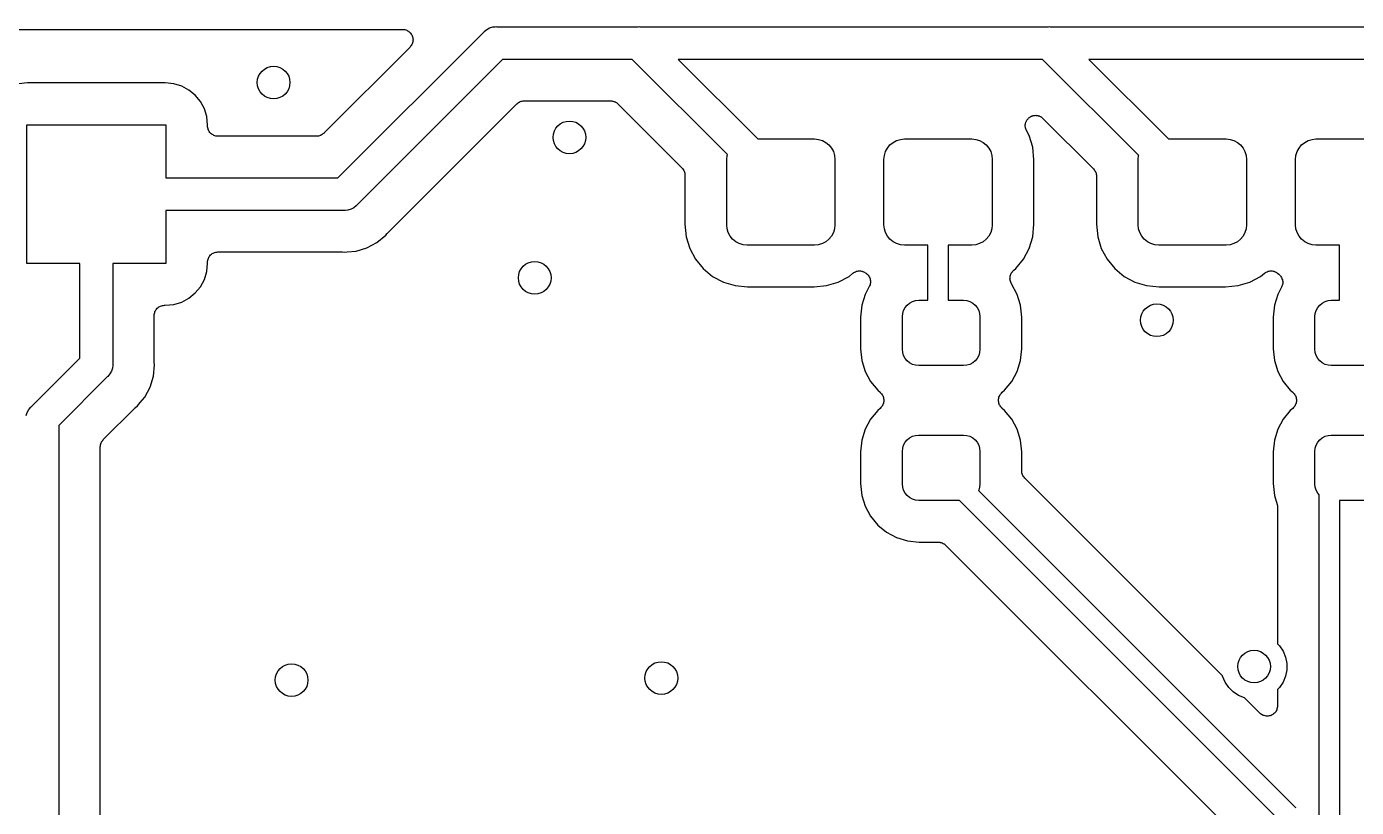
# Model space of a CAD drawing. Extents: x 103 to 213, y -152 to -90.
# Drawn here: x 145.71 to 161.98, y -99.88 to -90.32 of the extents above; entities that cross this region are included whole.
import ezdxf

# ---------------------------------------------------------------- set-up
doc = ezdxf.new("R2010")
doc.units = 0
doc.layers.add('BLACK', color=7, linetype='CONTINUOUS')

msp = doc.modelspace()

# ---------------------------------------------------------------- linework, layer by layer
at = {"layer": 'BLACK', "linetype": 'CONTINUOUS'}
for p, q in [((151.373, -90.3393), (151.411, -90.3279)), ((151.411, -90.3279), (151.415, -90.3275)), ((151.415, -90.3275), (151.44, -90.325)), ((151.44, -90.325), (151.45, -90.324)), ((151.44, -90.325), (151.44, -90.325)), ((151.45, -90.324), (151.46, -90.325)), ((151.46, -90.325), (153.19, -90.325)), ((153.19, -90.325), (153.2, -90.324)), ((153.2, -90.324), (153.21, -90.325)), ((153.21, -90.325), (158.215, -90.325)), ((158.215, -90.325), (158.225, -90.324)), ((158.225, -90.324), (158.235, -90.325)), ((158.235, -90.325), (163.215, -90.325)), ((105.516, -90.358), (150.309, -90.358)), ((149.517, -92.175), (151.302, -90.3905)), ((150.309, -90.358), (150.31, -90.358)), ((150.31, -90.358), (150.31, -90.358)), ((150.31, -90.358), (150.31, -90.358)), ((150.31, -90.358), (150.311, -90.358)), ((150.311, -90.358), (150.323, -90.3594)), ((150.323, -90.3594), (150.335, -90.3607)), ((150.335, -90.3607), (150.335, -90.3607)), ((150.335, -90.3607), (150.336, -90.3608)), ((150.336, -90.3608), (150.347, -90.3644)), ((150.347, -90.3644), (150.359, -90.3681)), ((150.359, -90.3681), (150.359, -90.3682)), ((150.359, -90.3682), (150.359, -90.3683)), ((150.359, -90.3683), (150.37, -90.3741)), ((150.37, -90.3741), (150.381, -90.38)), ((150.381, -90.38), (150.381, -90.3801)), ((150.381, -90.3801), (150.381, -90.3802)), ((150.381, -90.3802), (150.39, -90.3879)), ((150.39, -90.3879), (150.4, -90.3958)), ((150.4, -90.3958), (150.4, -90.396)), ((150.4, -90.396), (150.4, -90.3961)), ((150.4, -90.3961), (150.407, -90.4055)), ((150.407, -90.4055), (150.415, -90.4151)), ((150.415, -90.4151), (150.415, -90.4153)), ((150.415, -90.4153), (150.415, -90.4155)), ((150.415, -90.4155), (150.421, -90.4261)), ((150.421, -90.4261), (150.427, -90.437)), ((150.427, -90.437), (150.427, -90.4372)), ((150.427, -90.4372), (150.427, -90.4374)), ((150.427, -90.4374), (150.43, -90.4488)), ((150.43, -90.4488), (150.434, -90.4608)), ((150.434, -90.4608), (150.434, -90.461)), ((150.434, -90.461), (150.434, -90.4612)), ((150.434, -90.4612), (150.435, -90.4732)), ((150.435, -90.4732), (150.436, -90.4854)), ((150.436, -90.4859), (150.435, -90.498)), ((150.436, -90.4854), (150.436, -90.4857)), ((150.436, -90.4857), (150.436, -90.4859)), ((151.302, -90.3905), (151.308, -90.3829)), ((151.308, -90.3829), (151.338, -90.3579)), ((151.338, -90.3579), (151.373, -90.3393)), ((150.399, -90.5748), (149.344, -91.6298)), ((150.407, -90.5654), (150.399, -90.5748)), ((150.414, -90.556), (150.407, -90.5654)), ((150.415, -90.5558), (150.414, -90.556)), ((150.42, -90.545), (150.415, -90.5556)), ((150.415, -90.5556), (150.415, -90.5558)), ((150.426, -90.5342), (150.42, -90.545)), ((150.43, -90.5221), (150.426, -90.5338)), ((150.426, -90.5338), (150.426, -90.534)), ((150.426, -90.534), (150.426, -90.5342)), ((150.434, -90.5105), (150.43, -90.5221)), ((150.435, -90.498), (150.434, -90.5101)), ((150.434, -90.5101), (150.434, -90.5103)), ((150.434, -90.5103), (150.434, -90.5105)), ((151.533, -90.725), (149.748, -92.5095)), ((153.117, -90.725), (151.533, -90.725)), ((154.283, -91.8908), (153.117, -90.725)), ((158.142, -90.725), (153.683, -90.725)), ((153.683, -90.725), (154.658, -91.7)), ((159.318, -91.9004), (158.142, -90.725)), ((163.142, -90.725), (158.708, -90.725)), ((158.708, -90.725), (159.683, -91.7)), ((145.716, -91.0139), (145.61, -91.0244)), ((147.404, -91.0139), (145.716, -91.0139)), ((147.51, -91.0243), (147.404, -91.0139)), ((147.605, -91.0534), (147.51, -91.0243)), ((147.694, -91.1006), (147.605, -91.0534)), ((147.771, -91.1641), (147.694, -91.1006)), ((147.834, -91.2414), (147.771, -91.1641)), ((147.882, -91.3297), (147.834, -91.2414)), ((150.13, -92.8466), (151.706, -91.2702)), ((151.706, -91.2699), (151.707, -91.269)), ((151.706, -91.2702), (151.706, -91.2699)), ((151.706, -91.2699), (151.706, -91.2699)), ((151.706, -91.2699), (151.706, -91.2699)), ((151.707, -91.269), (151.717, -91.2616)), ((151.717, -91.2616), (151.726, -91.2542)), ((151.726, -91.2539), (151.727, -91.2535)), ((151.726, -91.2542), (151.726, -91.2539)), ((151.727, -91.2535), (151.737, -91.2481)), ((151.737, -91.2481), (151.747, -91.2426)), ((151.747, -91.2426), (151.748, -91.2424)), ((151.748, -91.2424), (151.749, -91.2421)), ((151.749, -91.2421), (151.76, -91.2388)), ((151.76, -91.2388), (151.771, -91.2354)), ((151.771, -91.2354), (151.772, -91.2354)), ((151.772, -91.2354), (151.773, -91.2352)), ((151.773, -91.2352), (151.784, -91.2341)), ((151.784, -91.2341), (151.796, -91.233)), ((151.796, -91.233), (152.854, -91.233)), ((152.854, -91.233), (152.855, -91.233)), ((152.855, -91.233), (152.855, -91.233)), ((152.855, -91.233), (152.855, -91.233)), ((152.855, -91.233), (152.856, -91.233)), ((152.856, -91.233), (152.868, -91.2343)), ((152.868, -91.2343), (152.879, -91.2355)), ((152.879, -91.2355), (152.88, -91.2357)), ((152.88, -91.2357), (152.881, -91.2358)), ((152.881, -91.2358), (152.892, -91.2393)), ((152.892, -91.2393), (152.903, -91.2428)), ((152.903, -91.2428), (152.904, -91.2431)), ((152.904, -91.2431), (152.904, -91.2433)), ((152.904, -91.2433), (152.914, -91.2489)), ((152.914, -91.2489), (152.925, -91.2545)), ((152.925, -91.2545), (152.925, -91.2549)), ((152.925, -91.2549), (152.926, -91.2552)), ((152.926, -91.2552), (152.935, -91.2627)), ((152.935, -91.2627), (152.944, -91.2702)), ((152.944, -91.2702), (153.727, -92.053)), ((147.911, -91.4254), (147.882, -91.3297)), ((147.921, -91.5312), (147.911, -91.4254)), ((157.949, -91.4715), (157.952, -91.4661)), ((157.952, -91.4661), (157.956, -91.4613)), ((157.956, -91.4613), (157.959, -91.4561)), ((157.959, -91.4561), (157.964, -91.4518)), ((157.964, -91.4518), (157.967, -91.4471)), ((157.967, -91.4471), (157.972, -91.4431)), ((157.972, -91.4431), (157.977, -91.4387)), ((157.977, -91.4387), (157.982, -91.4353)), ((157.982, -91.4353), (157.987, -91.4315)), ((157.987, -91.4315), (157.992, -91.4286)), ((157.992, -91.4286), (157.998, -91.4251)), ((157.998, -91.4251), (158.003, -91.4228)), ((158.003, -91.4228), (158.009, -91.4199)), ((158.009, -91.4199), (158.015, -91.4181)), ((158.015, -91.4181), (158.021, -91.4158)), ((158.021, -91.4158), (158.027, -91.4146)), ((158.027, -91.4146), (158.032, -91.4128)), ((158.032, -91.4128), (158.039, -91.4123)), ((158.039, -91.4123), (158.045, -91.4111)), ((158.045, -91.4111), (158.051, -91.4111)), ((158.051, -91.4111), (158.057, -91.4105)), ((158.057, -91.4105), (158.063, -91.4112)), ((158.063, -91.4112), (158.07, -91.4112)), ((158.07, -91.4112), (158.076, -91.4124)), ((158.076, -91.4124), (158.082, -91.413)), ((158.082, -91.413), (158.088, -91.4149)), ((158.088, -91.4149), (158.094, -91.4161)), ((158.094, -91.4161), (158.1, -91.4185)), ((158.1, -91.4185), (158.105, -91.4203)), ((158.105, -91.4203), (158.111, -91.4232)), ((158.111, -91.4232), (158.117, -91.4257)), ((158.117, -91.4257), (158.122, -91.4291)), ((158.122, -91.4291), (158.127, -91.432)), ((158.127, -91.432), (158.132, -91.436)), ((158.132, -91.436), (158.137, -91.4395)), ((158.137, -91.4395), (158.142, -91.4438)), ((158.142, -91.4438), (158.146, -91.4477)), ((158.146, -91.4477), (158.764, -92.0655)), ((145.71, -93.225), (145.71, -91.525)), ((145.71, -91.525), (147.41, -91.525)), ((147.41, -91.525), (147.41, -92.175)), ((147.921, -91.54), (147.921, -91.5312)), ((147.922, -91.5519), (147.921, -91.54)), ((147.923, -91.5638), (147.922, -91.5519)), ((147.923, -91.5642), (147.923, -91.5638)), ((147.923, -91.5647), (147.923, -91.5642)), ((147.927, -91.5761), (147.923, -91.5647)), ((147.93, -91.5876), (147.927, -91.5761)), ((147.931, -91.588), (147.93, -91.5876)), ((147.931, -91.5884), (147.931, -91.588)), ((147.936, -91.5989), (147.931, -91.5884)), ((147.942, -91.6095), (147.936, -91.5989)), ((147.942, -91.6099), (147.942, -91.6095)), ((147.942, -91.6103), (147.942, -91.6099)), ((147.95, -91.6195), (147.942, -91.6103)), ((147.957, -91.6289), (147.95, -91.6195)), ((147.958, -91.6291), (147.957, -91.6289)), ((147.958, -91.6295), (147.958, -91.6291)), ((147.967, -91.6371), (147.958, -91.6295)), ((149.343, -91.631), (149.334, -91.6384)), ((149.344, -91.6301), (149.343, -91.631)), ((149.344, -91.6298), (149.344, -91.6301)), ((149.344, -91.6301), (149.344, -91.6301)), ((149.344, -91.6301), (149.344, -91.6301)), ((157.93, -91.5236), (157.932, -91.5176)), ((157.93, -91.5299), (157.93, -91.5236)), ((157.93, -91.5362), (157.93, -91.5299)), ((157.93, -91.5423), (157.93, -91.5362)), ((157.93, -91.5484), (157.93, -91.5423)), ((157.931, -91.5546), (157.93, -91.5484)), ((157.932, -91.5609), (157.931, -91.5546)), ((157.932, -91.5115), (157.934, -91.5055)), ((157.932, -91.5176), (157.932, -91.5115)), ((157.934, -91.5668), (157.932, -91.5609)), ((157.934, -91.5055), (157.936, -91.4994)), ((157.935, -91.5728), (157.934, -91.5668)), ((157.937, -91.5786), (157.935, -91.5728)), ((157.936, -91.4994), (157.938, -91.4937)), ((157.939, -91.5847), (157.937, -91.5786)), ((157.938, -91.4937), (157.94, -91.4879)), ((157.942, -91.5901), (157.939, -91.5847)), ((157.94, -91.4879), (157.943, -91.4824)), ((157.944, -91.5958), (157.942, -91.5901)), ((157.943, -91.4824), (157.945, -91.4766)), ((157.945, -91.5974), (157.944, -91.5958)), ((157.945, -91.4766), (157.949, -91.4715)), ((157.978, -91.659), (157.945, -91.5974)), ((147.976, -91.6448), (147.967, -91.6371)), ((147.977, -91.645), (147.976, -91.6448)), ((147.977, -91.6453), (147.977, -91.645)), ((147.988, -91.651), (147.977, -91.6453)), ((147.998, -91.6567), (147.988, -91.651)), ((147.998, -91.6569), (147.998, -91.6567)), ((147.999, -91.6571), (147.998, -91.6569)), ((148.01, -91.6606), (147.999, -91.6571)), ((148.022, -91.6642), (148.01, -91.6606)), ((148.022, -91.6643), (148.022, -91.6642)), ((148.023, -91.6644), (148.022, -91.6643)), ((148.034, -91.6657), (148.023, -91.6644)), ((148.046, -91.667), (148.034, -91.6657)), ((148.047, -91.667), (148.046, -91.667)), ((148.048, -91.667), (148.047, -91.667)), ((148.047, -91.667), (148.047, -91.667)), ((148.047, -91.667), (148.047, -91.667)), ((149.254, -91.667), (148.048, -91.667)), ((149.266, -91.6659), (149.254, -91.667)), ((149.277, -91.6648), (149.266, -91.6659)), ((149.278, -91.6646), (149.277, -91.6648)), ((149.279, -91.6646), (149.278, -91.6646)), ((149.29, -91.6612), (149.279, -91.6646)), ((149.301, -91.6579), (149.29, -91.6612)), ((149.302, -91.6576), (149.301, -91.6579)), ((149.303, -91.6574), (149.302, -91.6576)), ((149.313, -91.6519), (149.303, -91.6574)), ((149.323, -91.6465), (149.313, -91.6519)), ((149.324, -91.6461), (149.323, -91.6465)), ((149.334, -91.6384), (149.324, -91.6458)), ((149.324, -91.6458), (149.324, -91.6461)), ((154.658, -91.7), (155.35, -91.7)), ((155.35, -91.7), (155.399, -91.7048)), ((155.399, -91.7048), (155.446, -91.719)), ((155.446, -91.719), (155.489, -91.7421)), ((155.489, -91.7421), (155.527, -91.7732)), ((155.527, -91.7732), (155.558, -91.8111)), ((156.242, -91.8111), (156.273, -91.7732)), ((156.273, -91.7732), (156.311, -91.7421)), ((156.311, -91.7421), (156.354, -91.719)), ((156.354, -91.719), (156.401, -91.7048)), ((156.401, -91.7048), (156.45, -91.7)), ((156.45, -91.7), (157.275, -91.7)), ((157.275, -91.7), (157.324, -91.7048)), ((157.324, -91.7048), (157.371, -91.719)), ((157.371, -91.719), (157.414, -91.7421)), ((157.414, -91.7421), (157.452, -91.7732)), ((157.452, -91.7732), (157.483, -91.8111)), ((158.021, -91.8016), (157.978, -91.659)), ((159.683, -91.7), (160.388, -91.7)), ((160.388, -91.7), (160.436, -91.7048)), ((160.436, -91.7048), (160.483, -91.719)), ((160.483, -91.719), (160.526, -91.7421)), ((160.526, -91.7421), (160.564, -91.7732)), ((160.564, -91.7732), (160.595, -91.8111)), ((161.28, -91.8111), (161.311, -91.7732)), ((161.311, -91.7732), (161.349, -91.7421)), ((161.349, -91.7421), (161.392, -91.719)), ((161.392, -91.719), (161.439, -91.7048)), ((161.439, -91.7048), (161.487, -91.7)), ((161.487, -91.7), (162.313, -91.7)), ((154.275, -91.95), (154.28, -91.9012)), ((154.275, -92.75), (154.275, -91.95)), ((154.28, -91.9012), (154.283, -91.8908)), ((155.558, -91.8111), (155.581, -91.8543)), ((155.581, -91.8543), (155.595, -91.9012)), ((155.595, -91.9012), (155.6, -91.95)), ((155.6, -91.95), (155.6, -92.75)), ((156.2, -91.95), (156.205, -91.9012)), ((156.2, -92.75), (156.2, -91.95)), ((156.205, -91.9012), (156.219, -91.8543)), ((156.219, -91.8543), (156.242, -91.8111)), ((157.483, -91.8111), (157.506, -91.8543)), ((157.506, -91.8543), (157.52, -91.9012)), ((157.52, -91.9012), (157.525, -91.95)), ((157.525, -91.95), (157.525, -92.75)), ((158.036, -91.9562), (158.021, -91.8016)), ((158.036, -92.7438), (158.036, -91.9562)), ((159.312, -91.95), (159.317, -91.9012)), ((159.312, -92.75), (159.312, -91.95)), ((159.317, -91.9012), (159.318, -91.9004)), ((160.595, -91.8111), (160.618, -91.8543)), ((160.618, -91.8543), (160.633, -91.9012)), ((160.633, -91.9012), (160.637, -91.95)), ((160.637, -91.95), (160.637, -92.75)), ((161.237, -91.95), (161.242, -91.9012)), ((161.237, -92.75), (161.237, -91.95)), ((161.242, -91.9012), (161.257, -91.8543)), ((161.257, -91.8543), (161.28, -91.8111)), ((153.727, -92.053), (153.727, -92.0533)), ((153.727, -92.0533), (153.727, -92.0533)), ((153.727, -92.0533), (153.727, -92.0533)), ((153.727, -92.0533), (153.728, -92.0543)), ((153.728, -92.0543), (153.735, -92.0635)), ((153.735, -92.0635), (153.743, -92.0725)), ((153.743, -92.0725), (153.743, -92.0731)), ((153.743, -92.0731), (153.743, -92.0736)), ((153.743, -92.0736), (153.749, -92.0841)), ((153.749, -92.0841), (153.754, -92.0944)), ((153.754, -92.0944), (153.755, -92.095)), ((153.755, -92.095), (153.755, -92.0956)), ((153.755, -92.0956), (153.758, -92.1069)), ((153.758, -92.1069), (153.762, -92.1181)), ((153.762, -92.1181), (153.762, -92.1188)), ((153.762, -92.1188), (153.762, -92.1194)), ((158.764, -92.0655), (158.765, -92.0658)), ((158.765, -92.0658), (158.765, -92.0658)), ((158.765, -92.0658), (158.765, -92.0658)), ((158.765, -92.0658), (158.765, -92.0668)), ((158.765, -92.0668), (158.773, -92.0759)), ((158.773, -92.0759), (158.78, -92.085)), ((158.78, -92.085), (158.781, -92.0856)), ((158.781, -92.0856), (158.781, -92.0861)), ((158.781, -92.0861), (158.786, -92.0965)), ((158.786, -92.0965), (158.792, -92.1069)), ((158.792, -92.1069), (158.792, -92.1075)), ((158.792, -92.1075), (158.792, -92.1081)), ((158.792, -92.1081), (158.796, -92.1194)), ((147.41, -92.175), (149.517, -92.175)), ((153.762, -92.1194), (153.763, -92.1311)), ((153.763, -92.1311), (153.764, -92.1428)), ((153.764, -92.1428), (153.764, -92.7438)), ((158.796, -92.1194), (158.799, -92.1306)), ((158.799, -92.1306), (158.799, -92.1313)), ((158.799, -92.1313), (158.799, -92.1319)), ((158.799, -92.1319), (158.8, -92.1436)), ((158.8, -92.1436), (158.801, -92.1553)), ((158.801, -92.1553), (158.801, -92.7438)), ((149.59, -92.575), (147.41, -92.575)), ((147.41, -92.575), (147.41, -93.225)), ((149.6, -92.576), (149.59, -92.575)), ((149.61, -92.575), (149.6, -92.576)), ((149.639, -92.5721), (149.61, -92.575)), ((149.61, -92.575), (149.61, -92.575)), ((149.677, -92.5607), (149.639, -92.5721)), ((149.712, -92.5421), (149.677, -92.5607)), ((149.742, -92.5171), (149.712, -92.5421)), ((149.748, -92.5095), (149.742, -92.5171)), ((153.764, -92.7438), (153.779, -92.8984)), ((154.28, -92.7988), (154.275, -92.75)), ((155.6, -92.75), (155.595, -92.7988)), ((156.205, -92.7988), (156.2, -92.75)), ((157.525, -92.75), (157.52, -92.7988)), ((158.021, -92.8984), (158.036, -92.7438)), ((158.801, -92.7438), (158.817, -92.8984)), ((159.317, -92.7988), (159.312, -92.75)), ((160.637, -92.75), (160.633, -92.7988)), ((161.242, -92.7988), (161.237, -92.75)), ((149.995, -92.9665), (150.103, -92.8781)), ((150.103, -92.8781), (150.121, -92.8559)), ((150.121, -92.8559), (150.122, -92.8545)), ((150.122, -92.8545), (150.126, -92.8508)), ((150.126, -92.8508), (150.13, -92.8466)), ((153.779, -92.8984), (153.822, -93.041)), ((154.294, -92.8457), (154.28, -92.7988)), ((154.317, -92.8889), (154.294, -92.8457)), ((154.348, -92.9268), (154.317, -92.8889)), ((154.386, -92.9579), (154.348, -92.9268)), ((155.527, -92.9268), (155.489, -92.9579)), ((155.558, -92.8889), (155.527, -92.9268)), ((155.581, -92.8457), (155.558, -92.8889)), ((155.595, -92.7988), (155.581, -92.8457)), ((156.219, -92.8457), (156.205, -92.7988)), ((156.242, -92.8889), (156.219, -92.8457)), ((156.273, -92.9268), (156.242, -92.8889)), ((156.311, -92.9579), (156.273, -92.9268)), ((157.452, -92.9268), (157.414, -92.9579)), ((157.483, -92.8889), (157.452, -92.9268)), ((157.506, -92.8457), (157.483, -92.8889)), ((157.52, -92.7988), (157.506, -92.8457)), ((157.978, -93.041), (158.021, -92.8984)), ((158.817, -92.8984), (158.86, -93.041)), ((159.332, -92.8457), (159.317, -92.7988)), ((159.355, -92.8889), (159.332, -92.8457)), ((159.386, -92.9268), (159.355, -92.8889)), ((159.424, -92.9579), (159.386, -92.9268)), ((160.564, -92.9268), (160.526, -92.9579)), ((160.595, -92.8889), (160.564, -92.9268)), ((160.618, -92.8457), (160.595, -92.8889)), ((160.633, -92.7988), (160.618, -92.8457)), ((161.257, -92.8457), (161.242, -92.7988)), ((161.28, -92.8889), (161.257, -92.8457)), ((161.311, -92.9268), (161.28, -92.8889)), ((161.349, -92.9579), (161.311, -92.9268)), ((147.989, -93.0982), (148, -93.0926)), ((148, -93.0922), (148.012, -93.0889)), ((148, -93.0925), (148, -93.0922)), ((148, -93.0926), (148, -93.0925)), ((148.012, -93.0889), (148.023, -93.0854)), ((148.023, -93.0854), (148.024, -93.0854)), ((148.024, -93.0853), (148.036, -93.0842)), ((148.024, -93.0854), (148.024, -93.0853)), ((148.036, -93.0842), (148.048, -93.083)), ((148.048, -93.083), (149.559, -93.083)), ((149.559, -93.083), (149.561, -93.083)), ((149.561, -93.083), (149.566, -93.0836)), ((149.566, -93.0836), (149.571, -93.0836)), ((149.571, -93.0836), (149.6, -93.0864)), ((149.6, -93.0864), (149.629, -93.0836)), ((149.629, -93.0836), (149.739, -93.0728)), ((149.629, -93.0836), (149.629, -93.0836)), ((149.739, -93.0728), (149.872, -93.0323)), ((149.872, -93.0323), (149.995, -92.9665)), ((153.822, -93.041), (153.893, -93.1725)), ((154.429, -92.981), (154.386, -92.9579)), ((154.476, -92.9952), (154.429, -92.981)), ((154.525, -93), (154.476, -92.9952)), ((155.35, -93), (154.525, -93)), ((155.399, -92.9952), (155.35, -93)), ((155.446, -92.981), (155.399, -92.9952)), ((155.489, -92.9579), (155.446, -92.981)), ((156.354, -92.981), (156.311, -92.9579)), ((156.401, -92.9952), (156.354, -92.981)), ((156.45, -93), (156.401, -92.9952)), ((156.737, -93), (156.45, -93)), ((156.738, -93.675), (156.737, -93)), ((157.275, -93), (156.987, -93)), ((156.987, -93), (156.987, -93.675)), ((157.324, -92.9952), (157.275, -93)), ((157.371, -92.981), (157.324, -92.9952)), ((157.414, -92.9579), (157.371, -92.981)), ((157.907, -93.1725), (157.978, -93.041)), ((158.86, -93.041), (158.93, -93.1725)), ((159.467, -92.981), (159.424, -92.9579)), ((159.514, -92.9952), (159.467, -92.981)), ((159.562, -93), (159.514, -92.9952)), ((160.388, -93), (159.562, -93)), ((160.436, -92.9952), (160.388, -93)), ((160.483, -92.981), (160.436, -92.9952)), ((160.526, -92.9579), (160.483, -92.981)), ((161.392, -92.981), (161.349, -92.9579)), ((161.439, -92.9952), (161.392, -92.981)), ((161.487, -93), (161.439, -92.9952)), ((161.775, -93), (161.487, -93)), ((161.775, -93.675), (161.775, -93)), ((146.36, -93.225), (145.71, -93.225)), ((146.36, -94.3822), (146.36, -93.225)), ((147.41, -93.225), (146.76, -93.225)), ((146.76, -93.225), (146.76, -94.4552)), ((147.911, -93.3246), (147.921, -93.2188)), ((147.921, -93.2082), (147.922, -93.1963)), ((147.921, -93.2091), (147.921, -93.2082)), ((147.921, -93.21), (147.921, -93.2091)), ((147.921, -93.2091), (147.921, -93.2091)), ((147.921, -93.2091), (147.921, -93.2091)), ((147.921, -93.2188), (147.921, -93.21)), ((147.922, -93.1963), (147.924, -93.1845)), ((147.924, -93.1836), (147.927, -93.1722)), ((147.924, -93.184), (147.924, -93.1836)), ((147.924, -93.1845), (147.924, -93.184)), ((147.927, -93.1722), (147.931, -93.1608)), ((147.931, -93.16), (147.937, -93.1495)), ((147.931, -93.1604), (147.931, -93.16)), ((147.931, -93.1608), (147.931, -93.1604)), ((147.937, -93.1495), (147.943, -93.139)), ((147.943, -93.1382), (147.951, -93.1291)), ((147.943, -93.1386), (147.943, -93.1382)), ((147.943, -93.139), (147.943, -93.1386)), ((147.951, -93.1291), (147.959, -93.1199)), ((147.959, -93.1193), (147.969, -93.1118)), ((147.959, -93.1196), (147.959, -93.1193)), ((147.959, -93.1199), (147.959, -93.1196)), ((147.969, -93.1118), (147.978, -93.1042)), ((147.978, -93.104), (147.979, -93.1037)), ((147.978, -93.1042), (147.978, -93.104)), ((147.979, -93.1037), (147.989, -93.0982)), ((153.893, -93.1725), (153.987, -93.2877)), ((157.813, -93.2877), (157.907, -93.1725)), ((158.93, -93.1725), (159.025, -93.2877)), ((147.834, -93.5086), (147.882, -93.4203)), ((147.882, -93.4203), (147.911, -93.3246)), ((153.987, -93.2877), (154.103, -93.3823)), ((154.103, -93.3823), (154.234, -93.4526)), ((155.641, -93.4526), (155.772, -93.3823)), ((155.772, -93.3823), (155.819, -93.3438)), ((155.819, -93.3438), (155.82, -93.3433)), ((155.82, -93.3433), (155.821, -93.3427)), ((155.82, -93.3433), (155.82, -93.3433)), ((155.82, -93.3433), (155.82, -93.3433)), ((155.821, -93.3427), (155.831, -93.3362)), ((155.831, -93.3362), (155.841, -93.3296)), ((155.841, -93.3294), (155.842, -93.3292)), ((155.841, -93.3296), (155.841, -93.3294)), ((155.842, -93.3292), (155.853, -93.3248)), ((155.853, -93.3248), (155.864, -93.3203)), ((155.864, -93.3202), (155.865, -93.32)), ((155.864, -93.3203), (155.864, -93.3202)), ((155.865, -93.32), (155.876, -93.3178)), ((155.876, -93.3178), (155.888, -93.3155)), ((155.888, -93.3155), (155.889, -93.3154)), ((155.888, -93.3155), (155.888, -93.3155)), ((155.889, -93.3154), (155.901, -93.3156)), ((155.901, -93.3156), (155.913, -93.3156)), ((155.913, -93.3156), (155.913, -93.3157)), ((155.913, -93.3157), (155.914, -93.3157)), ((155.914, -93.3157), (155.925, -93.3181)), ((155.925, -93.3181), (155.937, -93.3205)), ((155.937, -93.3205), (155.938, -93.3207)), ((155.938, -93.3207), (155.938, -93.3208)), ((155.938, -93.3208), (155.949, -93.3254)), ((155.949, -93.3254), (155.96, -93.33)), ((155.96, -93.33), (155.96, -93.3303)), ((155.96, -93.3303), (155.961, -93.3305)), ((155.961, -93.3305), (155.971, -93.3371)), ((155.971, -93.3371), (155.981, -93.3438)), ((155.981, -93.3438), (155.988, -93.3499)), ((155.988, -93.3499), (155.989, -93.3504)), ((155.989, -93.3504), (155.989, -93.3504)), ((155.989, -93.3504), (155.989, -93.3504)), ((155.989, -93.3504), (155.989, -93.351)), ((155.989, -93.351), (155.998, -93.3596)), ((155.998, -93.3596), (156.006, -93.368)), ((156.006, -93.368), (156.006, -93.3684)), ((156.006, -93.3684), (156.007, -93.3688)), ((156.007, -93.3688), (156.013, -93.3788)), ((156.013, -93.3788), (156.02, -93.3887)), ((156.02, -93.3887), (156.02, -93.3892)), ((156.02, -93.3892), (156.02, -93.3896)), ((156.02, -93.3896), (156.025, -93.4007)), ((156.025, -93.4007), (156.029, -93.4116)), ((156.029, -93.4116), (156.029, -93.4121)), ((156.029, -93.4121), (156.029, -93.4126)), ((156.029, -93.4126), (156.032, -93.4242)), ((157.742, -93.4169), (157.743, -93.4049)), ((157.743, -93.4173), (157.742, -93.4169)), ((157.743, -93.3921), (157.745, -93.3804)), ((157.743, -93.3926), (157.743, -93.3921)), ((157.743, -93.393), (157.743, -93.3926)), ((157.743, -93.4049), (157.743, -93.393)), ((157.743, -93.4178), (157.743, -93.4173)), ((157.745, -93.4295), (157.743, -93.4178)), ((157.745, -93.3804), (157.748, -93.3687)), ((157.748, -93.3678), (157.752, -93.3569)), ((157.748, -93.3683), (157.748, -93.3678)), ((157.748, -93.3687), (157.748, -93.3683)), ((157.752, -93.3569), (157.757, -93.3458)), ((157.757, -93.345), (157.764, -93.3352)), ((157.757, -93.3454), (157.757, -93.345)), ((157.757, -93.3458), (157.757, -93.3454)), ((157.764, -93.3352), (157.771, -93.3252)), ((157.771, -93.3245), (157.78, -93.3161)), ((157.771, -93.3249), (157.771, -93.3245)), ((157.771, -93.3252), (157.771, -93.3249)), ((157.78, -93.3161), (157.788, -93.3077)), ((157.788, -93.3077), (157.813, -93.2877)), ((159.025, -93.2877), (159.14, -93.3823)), ((159.14, -93.3823), (159.271, -93.4526)), ((160.679, -93.4526), (160.81, -93.3823)), ((160.81, -93.3823), (160.857, -93.3438)), ((160.857, -93.3438), (160.858, -93.3433)), ((160.858, -93.3427), (160.868, -93.3362)), ((160.858, -93.3433), (160.858, -93.3427)), ((160.858, -93.3433), (160.858, -93.3433)), ((160.858, -93.3433), (160.858, -93.3433)), ((160.868, -93.3362), (160.878, -93.3296)), ((160.878, -93.3296), (160.879, -93.3294)), ((160.879, -93.3292), (160.89, -93.3248)), ((160.879, -93.3294), (160.879, -93.3292)), ((160.89, -93.3248), (160.901, -93.3203)), ((160.901, -93.3203), (160.902, -93.3202)), ((160.902, -93.32), (160.914, -93.3178)), ((160.902, -93.3202), (160.902, -93.32)), ((160.914, -93.3178), (160.925, -93.3155)), ((160.925, -93.3155), (160.926, -93.3155)), ((160.926, -93.3155), (160.926, -93.3154)), ((160.926, -93.3154), (160.938, -93.3156)), ((160.938, -93.3156), (160.95, -93.3156)), ((160.95, -93.3156), (160.951, -93.3157)), ((160.951, -93.3157), (160.951, -93.3157)), ((160.951, -93.3157), (160.963, -93.3181)), ((160.963, -93.3181), (160.975, -93.3205)), ((160.975, -93.3205), (160.975, -93.3207)), ((160.975, -93.3207), (160.976, -93.3208)), ((160.976, -93.3208), (160.987, -93.3254)), ((160.987, -93.3254), (160.997, -93.33)), ((160.997, -93.33), (160.998, -93.3303)), ((160.998, -93.3303), (160.998, -93.3305)), ((160.998, -93.3305), (161.008, -93.3371)), ((161.008, -93.3371), (161.018, -93.3438)), ((161.018, -93.3438), (161.034, -93.357)), ((161.034, -93.357), (161.035, -93.3575)), ((161.035, -93.3575), (161.035, -93.3575)), ((161.035, -93.3575), (161.035, -93.3576)), ((161.035, -93.3576), (161.036, -93.3582)), ((161.036, -93.3582), (161.044, -93.3667)), ((161.044, -93.3667), (161.052, -93.3752)), ((161.052, -93.3752), (161.053, -93.3756)), ((161.053, -93.3756), (161.053, -93.3759)), ((161.053, -93.3759), (161.059, -93.3859)), ((161.059, -93.3859), (161.066, -93.3958)), ((161.066, -93.3958), (161.066, -93.3963)), ((161.066, -93.3963), (161.066, -93.3967)), ((161.066, -93.3967), (161.071, -93.4078)), ((161.071, -93.4078), (161.075, -93.4188)), ((161.075, -93.4188), (161.075, -93.4193)), ((161.075, -93.4193), (161.076, -93.4197)), ((161.076, -93.4197), (161.078, -93.4314)), ((147.771, -93.5859), (147.834, -93.5086)), ((154.234, -93.4526), (154.377, -93.4958)), ((154.377, -93.4958), (154.531, -93.5111)), ((154.531, -93.5111), (155.344, -93.5111)), ((155.344, -93.5111), (155.498, -93.4958)), ((155.498, -93.4958), (155.641, -93.4526)), ((156.019, -93.508), (155.969, -93.6031)), ((156.024, -93.4969), (156.019, -93.508)), ((156.029, -93.486), (156.024, -93.4969)), ((156.031, -93.4734), (156.029, -93.4851)), ((156.029, -93.4851), (156.029, -93.4855)), ((156.029, -93.4855), (156.029, -93.486)), ((156.034, -93.4617), (156.031, -93.4734)), ((156.032, -93.4242), (156.034, -93.436)), ((156.034, -93.436), (156.034, -93.4365)), ((156.034, -93.4365), (156.034, -93.437)), ((156.034, -93.437), (156.034, -93.4489)), ((156.034, -93.4489), (156.034, -93.4608)), ((156.034, -93.4608), (156.034, -93.4612)), ((156.034, -93.4612), (156.034, -93.4617)), ((157.747, -93.4413), (157.745, -93.4295)), ((157.747, -93.4417), (157.747, -93.4413)), ((157.747, -93.4421), (157.747, -93.4417)), ((157.752, -93.4531), (157.747, -93.4421)), ((157.756, -93.4643), (157.752, -93.4531)), ((157.756, -93.4647), (157.756, -93.4643)), ((157.757, -93.4651), (157.756, -93.4647)), ((157.762, -93.4731), (157.757, -93.4651)), ((157.831, -93.6031), (157.762, -93.4731)), ((159.271, -93.4526), (159.414, -93.4958)), ((159.414, -93.4958), (159.569, -93.5111)), ((159.569, -93.5111), (160.381, -93.5111)), ((160.381, -93.5111), (160.536, -93.4958)), ((160.536, -93.4958), (160.679, -93.4526)), ((161.066, -93.5151), (161.019, -93.6031)), ((161.07, -93.5041), (161.066, -93.5151)), ((161.075, -93.4931), (161.07, -93.5041)), ((161.077, -93.4806), (161.075, -93.4922)), ((161.075, -93.4922), (161.075, -93.4926)), ((161.075, -93.4926), (161.075, -93.4931)), ((161.08, -93.4689), (161.077, -93.4806)), ((161.078, -93.4314), (161.08, -93.4431)), ((161.08, -93.4431), (161.08, -93.4436)), ((161.08, -93.4436), (161.08, -93.4441)), ((161.08, -93.4441), (161.08, -93.4561)), ((161.08, -93.4561), (161.08, -93.4679)), ((161.08, -93.4679), (161.08, -93.4684)), ((161.08, -93.4684), (161.08, -93.4689)), ((147.336, -93.7513), (147.347, -93.7457)), ((147.347, -93.7453), (147.359, -93.742)), ((147.347, -93.7455), (147.347, -93.7453)), ((147.347, -93.7457), (147.347, -93.7455)), ((147.359, -93.742), (147.37, -93.7385)), ((147.37, -93.7385), (147.371, -93.7384)), ((147.371, -93.7383), (147.383, -93.7372)), ((147.371, -93.7384), (147.371, -93.7383)), ((147.383, -93.7372), (147.395, -93.7361)), ((147.395, -93.7361), (147.404, -93.7361)), ((147.404, -93.7361), (147.51, -93.7257)), ((147.51, -93.7257), (147.605, -93.6966)), ((147.605, -93.6966), (147.694, -93.6494)), ((147.694, -93.6494), (147.771, -93.5859)), ((155.928, -93.7364), (155.914, -93.8812)), ((155.969, -93.6031), (155.928, -93.7364)), ((156.459, -93.7639), (156.484, -93.7336)), ((156.484, -93.7336), (156.514, -93.7087)), ((156.514, -93.7087), (156.548, -93.6902)), ((156.548, -93.6902), (156.586, -93.6788)), ((156.586, -93.6788), (156.625, -93.675)), ((156.625, -93.675), (156.738, -93.675)), ((156.987, -93.675), (157.175, -93.675)), ((157.175, -93.675), (157.214, -93.6788)), ((157.214, -93.6788), (157.252, -93.6902)), ((157.252, -93.6902), (157.286, -93.7087)), ((157.286, -93.7087), (157.316, -93.7336)), ((157.316, -93.7336), (157.341, -93.7639)), ((157.872, -93.7364), (157.831, -93.6031)), ((157.886, -93.8812), (157.872, -93.7364)), ((160.978, -93.7364), (160.964, -93.8812)), ((161.019, -93.6031), (160.978, -93.7364)), ((161.509, -93.7639), (161.534, -93.7336)), ((161.534, -93.7336), (161.564, -93.7087)), ((161.564, -93.7087), (161.598, -93.6902)), ((161.598, -93.6902), (161.636, -93.6788)), ((161.636, -93.6788), (161.675, -93.675)), ((161.675, -93.675), (161.775, -93.675)), ((147.268, -93.8613), (147.269, -93.8494)), ((147.268, -93.8622), (147.268, -93.8613)), ((147.268, -93.8631), (147.268, -93.8622)), ((147.268, -93.8622), (147.268, -93.8622)), ((147.268, -93.8622), (147.268, -93.8622)), ((147.268, -94.424), (147.268, -93.8631)), ((147.269, -93.8494), (147.271, -93.8375)), ((147.271, -93.8367), (147.274, -93.8253)), ((147.271, -93.8371), (147.271, -93.8367)), ((147.271, -93.8375), (147.271, -93.8371)), ((147.274, -93.8253), (147.278, -93.8139)), ((147.278, -93.813), (147.284, -93.8026)), ((147.278, -93.8135), (147.278, -93.813)), ((147.278, -93.8139), (147.278, -93.8135)), ((147.284, -93.8026), (147.29, -93.7921)), ((147.29, -93.7913), (147.298, -93.7822)), ((147.29, -93.7917), (147.29, -93.7913)), ((147.29, -93.7921), (147.29, -93.7917)), ((147.298, -93.7822), (147.306, -93.773)), ((147.306, -93.7723), (147.315, -93.7648)), ((147.306, -93.7727), (147.306, -93.7723)), ((147.306, -93.773), (147.306, -93.7727)), ((147.315, -93.7648), (147.325, -93.7573)), ((147.325, -93.7568), (147.336, -93.7513)), ((147.325, -93.7571), (147.325, -93.7568)), ((147.325, -93.7573), (147.325, -93.7571)), ((155.914, -93.8812), (155.914, -94.2688)), ((156.425, -93.875), (156.429, -93.836)), ((156.425, -94.275), (156.425, -93.875)), ((156.429, -93.836), (156.44, -93.7985)), ((156.44, -93.7985), (156.459, -93.7639)), ((157.341, -93.7639), (157.36, -93.7985)), ((157.36, -93.7985), (157.371, -93.836)), ((157.371, -93.836), (157.375, -93.875)), ((157.375, -93.875), (157.375, -94.275)), ((157.886, -94.2688), (157.886, -93.8812)), ((160.964, -93.8812), (160.964, -94.2688)), ((161.475, -93.875), (161.479, -93.836)), ((161.475, -94.275), (161.475, -93.875)), ((161.479, -93.836), (161.49, -93.7985)), ((161.49, -93.7985), (161.509, -93.7639)), ((145.766, -94.9766), (146.36, -94.3822)), ((155.914, -94.2688), (155.928, -94.4136)), ((156.429, -94.314), (156.425, -94.275)), ((156.44, -94.3515), (156.429, -94.314)), ((156.459, -94.3861), (156.44, -94.3515)), ((156.484, -94.4164), (156.459, -94.3861)), ((157.341, -94.3861), (157.316, -94.4164)), ((157.36, -94.3515), (157.341, -94.3861)), ((157.371, -94.314), (157.36, -94.3515)), ((157.375, -94.275), (157.371, -94.314)), ((157.872, -94.4136), (157.886, -94.2688)), ((160.964, -94.2688), (160.978, -94.4136)), ((161.479, -94.314), (161.475, -94.275)), ((161.49, -94.3515), (161.479, -94.314)), ((161.509, -94.3861), (161.49, -94.3515)), ((161.534, -94.4164), (161.509, -94.3861)), ((146.746, -94.5419), (146.727, -94.5767)), ((146.757, -94.5042), (146.746, -94.5419)), ((146.76, -94.4748), (146.757, -94.5042)), ((146.76, -94.4552), (146.761, -94.465)), ((146.761, -94.465), (146.76, -94.4748)), ((146.76, -94.4748), (146.76, -94.4748)), ((147.258, -94.6038), (147.271, -94.465)), ((147.269, -94.4293), (147.268, -94.424)), ((147.268, -94.4347), (147.269, -94.4293)), ((147.269, -94.4364), (147.268, -94.4347)), ((147.271, -94.465), (147.269, -94.4364)), ((155.928, -94.4136), (155.969, -94.5469)), ((155.969, -94.5469), (156.034, -94.6697)), ((156.514, -94.4413), (156.484, -94.4164)), ((156.548, -94.4598), (156.514, -94.4413)), ((156.586, -94.4712), (156.548, -94.4598)), ((156.625, -94.475), (156.586, -94.4712)), ((157.175, -94.475), (156.625, -94.475)), ((157.214, -94.4712), (157.175, -94.475)), ((157.252, -94.4598), (157.214, -94.4712)), ((157.286, -94.4413), (157.252, -94.4598)), ((157.316, -94.4164), (157.286, -94.4413)), ((157.766, -94.6697), (157.831, -94.5469)), ((157.831, -94.5469), (157.872, -94.4136)), ((160.978, -94.4136), (161.019, -94.5469)), ((161.019, -94.5469), (161.084, -94.6697)), ((161.564, -94.4413), (161.534, -94.4164)), ((161.598, -94.4598), (161.564, -94.4413)), ((161.636, -94.4712), (161.598, -94.4598)), ((161.675, -94.475), (161.636, -94.4712)), ((162.225, -94.475), (161.675, -94.475)), ((146.694, -94.6134), (146.1, -95.2078)), ((146.702, -94.6071), (146.694, -94.6134)), ((146.71, -94.5979), (146.702, -94.6071)), ((146.715, -94.5915), (146.71, -94.5979)), ((146.727, -94.5767), (146.715, -94.5915)), ((147.217, -94.7372), (147.258, -94.6038)), ((156.034, -94.6697), (156.123, -94.7774)), ((157.677, -94.7774), (157.766, -94.6697)), ((161.084, -94.6697), (161.173, -94.7774)), ((147.096, -94.9283), (147.152, -94.8602)), ((147.152, -94.8602), (147.217, -94.7372)), ((156.123, -94.7774), (156.152, -94.8018)), ((156.152, -94.8018), (156.153, -94.8025)), ((156.153, -94.8025), (156.153, -94.8025)), ((156.153, -94.8025), (156.153, -94.8025)), ((156.153, -94.8025), (156.154, -94.803)), ((156.154, -94.803), (156.162, -94.8116)), ((156.162, -94.8116), (156.171, -94.8201)), ((156.171, -94.8201), (156.171, -94.8204)), ((156.171, -94.8204), (156.171, -94.8207)), ((156.171, -94.8207), (156.178, -94.8308)), ((156.178, -94.8308), (156.184, -94.8408)), ((156.184, -94.8408), (156.184, -94.8412)), ((156.184, -94.8412), (156.185, -94.8415)), ((156.185, -94.8415), (156.189, -94.8526)), ((156.189, -94.8526), (156.194, -94.8638)), ((156.194, -94.8638), (156.194, -94.8642)), ((156.194, -94.8642), (156.194, -94.8645)), ((156.194, -94.8645), (156.196, -94.8761)), ((156.196, -94.8761), (156.198, -94.8881)), ((157.602, -94.8863), (157.604, -94.8746)), ((157.604, -94.8746), (157.607, -94.8628)), ((157.607, -94.8621), (157.612, -94.851)), ((157.607, -94.8625), (157.607, -94.8621)), ((157.607, -94.8628), (157.607, -94.8625)), ((157.612, -94.851), (157.616, -94.8399)), ((157.616, -94.8396), (157.617, -94.8393)), ((157.616, -94.8399), (157.616, -94.8396)), ((157.617, -94.8393), (157.623, -94.8292)), ((157.623, -94.8292), (157.63, -94.8193)), ((157.63, -94.8191), (157.631, -94.8187)), ((157.63, -94.8193), (157.63, -94.8191)), ((157.631, -94.8187), (157.639, -94.8103)), ((157.639, -94.8103), (157.648, -94.8018)), ((157.648, -94.8018), (157.677, -94.7774)), ((161.173, -94.7774), (161.202, -94.8018)), ((161.202, -94.8018), (161.203, -94.8025)), ((161.203, -94.8025), (161.203, -94.8025)), ((161.203, -94.8025), (161.203, -94.8025)), ((161.203, -94.8025), (161.204, -94.803)), ((161.204, -94.803), (161.212, -94.8116)), ((161.212, -94.8116), (161.221, -94.8201)), ((161.221, -94.8201), (161.221, -94.8204)), ((161.221, -94.8204), (161.221, -94.8207)), ((161.221, -94.8207), (161.228, -94.8308)), ((161.228, -94.8308), (161.234, -94.8408)), ((161.234, -94.8408), (161.234, -94.8412)), ((161.234, -94.8412), (161.235, -94.8415)), ((161.235, -94.8415), (161.239, -94.8526)), ((161.239, -94.8526), (161.244, -94.8638)), ((161.244, -94.8638), (161.244, -94.8642)), ((161.244, -94.8642), (161.244, -94.8645)), ((161.244, -94.8645), (161.246, -94.8761)), ((161.246, -94.8761), (161.248, -94.8881)), ((145.703, -95.0858), (145.714, -95.0481)), ((145.714, -95.0481), (145.733, -95.0134)), ((145.733, -95.0134), (145.758, -94.9829)), ((145.758, -94.9829), (145.766, -94.9766)), ((146.645, -95.3811), (147.032, -94.9946)), ((147.032, -94.9946), (147.033, -94.9934)), ((147.033, -94.9934), (147.037, -94.99)), ((147.037, -94.99), (147.041, -94.9863)), ((147.041, -94.9863), (147.063, -94.9681)), ((147.063, -94.9681), (147.096, -94.9283)), ((147.096, -94.9283), (147.096, -94.9283)), ((156.123, -95.0226), (156.034, -95.1303)), ((156.152, -94.9982), (156.123, -95.0226)), ((156.161, -94.9898), (156.152, -94.9982)), ((156.169, -94.9813), (156.161, -94.9898)), ((156.17, -94.9809), (156.169, -94.9813)), ((156.177, -94.9708), (156.17, -94.9807)), ((156.17, -94.9807), (156.17, -94.9809)), ((156.183, -94.9607), (156.177, -94.9708)), ((156.184, -94.9604), (156.183, -94.9607)), ((156.188, -94.949), (156.184, -94.9601)), ((156.184, -94.9601), (156.184, -94.9604)), ((156.193, -94.9379), (156.188, -94.949)), ((156.196, -94.9255), (156.193, -94.9372)), ((156.193, -94.9372), (156.193, -94.9375)), ((156.193, -94.9375), (156.193, -94.9379)), ((156.198, -94.9137), (156.196, -94.9255)), ((156.198, -94.8881), (156.198, -94.8885)), ((156.198, -94.8885), (156.198, -94.8889)), ((156.198, -94.8889), (156.198, -94.9008)), ((156.198, -94.9008), (156.198, -94.9129)), ((156.198, -94.9129), (156.198, -94.9133)), ((156.198, -94.9133), (156.198, -94.9137)), ((157.602, -94.8867), (157.602, -94.8863)), ((157.602, -94.8871), (157.602, -94.8867)), ((157.602, -94.8991), (157.602, -94.8871)), ((157.602, -94.9111), (157.602, -94.8991)), ((157.602, -94.9115), (157.602, -94.9111)), ((157.602, -94.9119), (157.602, -94.9115)), ((157.604, -94.9237), (157.602, -94.9119)), ((157.606, -94.9355), (157.604, -94.9237)), ((157.606, -94.9358), (157.606, -94.9355)), ((157.606, -94.9362), (157.606, -94.9358)), ((157.611, -94.9474), (157.606, -94.9362)), ((157.615, -94.9585), (157.611, -94.9474)), ((157.616, -94.9588), (157.615, -94.9585)), ((157.616, -94.9592), (157.616, -94.9588)), ((157.622, -94.9692), (157.616, -94.9592)), ((157.629, -94.9793), (157.622, -94.9692)), ((157.629, -94.9796), (157.629, -94.9793)), ((157.629, -94.9799), (157.629, -94.9796)), ((157.638, -94.9884), (157.629, -94.9799)), ((157.646, -94.997), (157.638, -94.9884)), ((157.647, -94.9975), (157.646, -94.997)), ((157.648, -94.9982), (157.647, -94.9975)), ((157.647, -94.9975), (157.647, -94.9975)), ((157.647, -94.9975), (157.647, -94.9975)), ((157.677, -95.0226), (157.648, -94.9982)), ((157.766, -95.1303), (157.677, -95.0226)), ((161.173, -95.0226), (161.084, -95.1303)), ((161.202, -94.9982), (161.173, -95.0226)), ((161.211, -94.9898), (161.202, -94.9982)), ((161.219, -94.9813), (161.211, -94.9898)), ((161.22, -94.9809), (161.219, -94.9813)), ((161.227, -94.9708), (161.22, -94.9807)), ((161.22, -94.9807), (161.22, -94.9809)), ((161.233, -94.9607), (161.227, -94.9708)), ((161.234, -94.9604), (161.233, -94.9607)), ((161.238, -94.949), (161.234, -94.9601)), ((161.234, -94.9601), (161.234, -94.9604)), ((161.243, -94.9379), (161.238, -94.949)), ((161.246, -94.9255), (161.243, -94.9372)), ((161.243, -94.9372), (161.243, -94.9375)), ((161.243, -94.9375), (161.243, -94.9379)), ((161.248, -94.9137), (161.246, -94.9255)), ((161.248, -94.8881), (161.248, -94.8885)), ((161.248, -94.8885), (161.248, -94.8889)), ((161.248, -94.8889), (161.248, -94.9008)), ((161.248, -94.9008), (161.248, -94.9129)), ((161.248, -94.9129), (161.248, -94.9133)), ((161.248, -94.9133), (161.248, -94.9137)), ((146.1, -95.2078), (146.1, -112.325)), ((156.034, -95.1303), (155.969, -95.2531)), ((157.831, -95.2531), (157.766, -95.1303)), ((161.084, -95.1303), (161.019, -95.2531)), ((155.969, -95.2531), (155.928, -95.3864)), ((156.484, -95.3836), (156.514, -95.3587)), ((156.514, -95.3587), (156.548, -95.3402)), ((156.548, -95.3402), (156.586, -95.3288)), ((156.586, -95.3288), (156.625, -95.325)), ((156.625, -95.325), (157.175, -95.325)), ((157.175, -95.325), (157.214, -95.3288)), ((157.214, -95.3288), (157.252, -95.3402)), ((157.252, -95.3402), (157.286, -95.3587)), ((157.286, -95.3587), (157.316, -95.3836)), ((157.872, -95.3864), (157.831, -95.2531)), ((161.019, -95.2531), (160.978, -95.3864)), ((161.534, -95.3836), (161.564, -95.3587)), ((161.564, -95.3587), (161.598, -95.3402)), ((161.598, -95.3402), (161.636, -95.3288)), ((161.636, -95.3288), (161.675, -95.325)), ((161.675, -95.325), (162.225, -95.325)), ((146.608, -95.4691), (146.609, -95.4574)), ((146.608, -95.4704), (146.608, -95.4691)), ((146.608, -95.4704), (146.608, -95.4704)), ((146.608, -95.4704), (146.608, -95.4704)), ((146.608, -95.4709), (146.608, -95.4704)), ((146.608, -107.586), (146.608, -95.4709)), ((146.609, -95.4574), (146.611, -95.4458)), ((146.611, -95.4445), (146.614, -95.4332)), ((146.611, -95.4451), (146.611, -95.4445)), ((146.611, -95.4458), (146.611, -95.4451)), ((146.614, -95.4332), (146.618, -95.4221)), ((146.618, -95.4208), (146.624, -95.4105)), ((146.618, -95.4215), (146.618, -95.4208)), ((146.618, -95.4221), (146.618, -95.4215)), ((146.624, -95.4105), (146.629, -95.4002)), ((146.629, -95.4002), (146.63, -95.3997)), ((146.63, -95.3991), (146.638, -95.3902)), ((146.63, -95.3997), (146.63, -95.3991)), ((146.638, -95.3902), (146.645, -95.3811)), ((155.928, -95.3864), (155.914, -95.5312)), ((155.914, -95.5312), (155.914, -95.9188)), ((156.425, -95.525), (156.429, -95.486)), ((156.425, -95.925), (156.425, -95.525)), ((156.429, -95.486), (156.44, -95.4485)), ((156.44, -95.4485), (156.459, -95.4139)), ((156.459, -95.4139), (156.484, -95.3836)), ((157.316, -95.3836), (157.341, -95.4139)), ((157.341, -95.4139), (157.36, -95.4485)), ((157.36, -95.4485), (157.371, -95.486)), ((157.371, -95.486), (157.375, -95.525)), ((157.375, -95.525), (157.375, -95.925)), ((157.886, -95.5312), (157.872, -95.3864)), ((157.886, -95.7633), (157.886, -95.5312)), ((160.978, -95.3864), (160.964, -95.5312)), ((160.964, -95.5312), (160.964, -95.9188)), ((161.475, -95.525), (161.479, -95.486)), ((161.475, -95.925), (161.475, -95.525)), ((161.479, -95.486), (161.49, -95.4485)), ((161.49, -95.4485), (161.509, -95.4139)), ((161.509, -95.4139), (161.534, -95.3836)), ((157.887, -95.7749), (157.886, -95.7633)), ((157.888, -95.7866), (157.887, -95.7749)), ((157.888, -95.7873), (157.888, -95.7866)), ((157.888, -95.7879), (157.888, -95.7873)), ((157.892, -95.7991), (157.888, -95.7879)), ((157.895, -95.8104), (157.892, -95.7991)), ((157.895, -95.811), (157.895, -95.8104)), ((157.896, -95.8117), (157.895, -95.811)), ((157.901, -95.822), (157.896, -95.8117)), ((157.907, -95.8324), (157.901, -95.822)), ((157.907, -95.833), (157.907, -95.8324)), ((157.907, -95.8336), (157.907, -95.833)), ((157.915, -95.8426), (157.907, -95.8336)), ((157.922, -95.8518), (157.915, -95.8426)), ((157.923, -95.8527), (157.922, -95.8518)), ((157.923, -95.8528), (157.923, -95.8527)), ((157.923, -95.8531), (157.923, -95.8528)), ((157.923, -95.8528), (157.923, -95.8528)), ((160.345, -98.2748), (157.923, -95.8531)), ((155.914, -95.9188), (155.928, -96.0636)), ((156.429, -95.964), (156.425, -95.925)), ((156.44, -96.0015), (156.429, -95.964)), ((156.459, -96.0361), (156.44, -96.0015)), ((157.36, -96.0015), (157.358, -96.0057)), ((157.358, -96.0057), (161.234, -99.8823)), ((157.371, -95.964), (157.36, -96.0015)), ((157.375, -95.925), (157.371, -95.964)), ((160.964, -95.9188), (160.978, -96.0636)), ((161.479, -95.964), (161.475, -95.925)), ((161.49, -96.0015), (161.479, -95.964)), ((161.509, -96.0361), (161.49, -96.0015)), ((155.928, -96.0636), (155.969, -96.1969)), ((156.484, -96.0664), (156.459, -96.0361)), ((156.514, -96.0913), (156.484, -96.0664)), ((156.548, -96.1098), (156.514, -96.0913)), ((156.586, -96.1212), (156.548, -96.1098)), ((156.625, -96.125), (156.586, -96.1212)), ((157.123, -96.125), (156.625, -96.125)), ((161.025, -100.027), (157.123, -96.125)), ((160.978, -96.0636), (161.012, -96.1735)), ((161.012, -96.1735), (161.012, -96.1752)), ((161.012, -96.1752), (161.013, -96.1805)), ((161.013, -96.1805), (161.015, -96.1857)), ((161.015, -96.1857), (161.015, -96.1927)), ((161.525, -96.056), (161.509, -96.0361)), ((161.525, -102.944), (161.525, -96.056)), ((162.225, -96.125), (161.775, -96.125)), ((161.775, -96.125), (161.775, -102.944)), ((155.969, -96.1969), (156.034, -96.3197)), ((156.034, -96.3197), (156.123, -96.4274)), ((161.015, -96.1927), (161.017, -96.1996)), ((161.017, -96.1996), (161.016, -96.205)), ((161.016, -96.205), (161.017, -96.2104)), ((161.017, -96.2104), (161.017, -97.8813)), ((156.123, -96.4274), (156.23, -96.5157)), ((156.23, -96.5157), (156.353, -96.5814)), ((156.353, -96.5814), (156.486, -96.6218)), ((156.486, -96.6218), (156.631, -96.6361)), ((156.631, -96.6361), (156.863, -96.6361)), ((156.863, -96.6361), (156.864, -96.6361)), ((156.864, -96.6361), (156.864, -96.6361)), ((156.864, -96.6361), (156.864, -96.6361)), ((156.864, -96.6361), (156.865, -96.6361)), ((156.865, -96.6361), (156.877, -96.6374)), ((156.877, -96.6374), (156.888, -96.6386)), ((156.888, -96.6386), (156.889, -96.6388)), ((156.889, -96.6388), (156.89, -96.6388)), ((156.89, -96.6388), (156.901, -96.6424)), ((156.901, -96.6424), (156.912, -96.6458)), ((156.912, -96.6458), (156.913, -96.6461)), ((156.913, -96.6461), (156.913, -96.6463)), ((156.913, -96.6463), (156.924, -96.652)), ((156.924, -96.652), (156.934, -96.6575)), ((156.934, -96.6575), (156.934, -96.658)), ((156.934, -96.658), (156.935, -96.6583)), ((156.935, -96.6583), (156.944, -96.6658)), ((156.944, -96.6658), (156.953, -96.6733)), ((156.953, -96.6733), (160.48, -100.2)), ((161.017, -97.8813), (161.041, -97.905)), ((161.041, -97.905), (161.084, -97.9705)), ((161.084, -97.9705), (161.115, -98.0433)), ((161.115, -98.0433), (161.13, -98.1206)), ((161.13, -98.1206), (161.13, -98.1994)), ((160.345, -98.2767), (160.345, -98.2748)), ((160.376, -98.3495), (160.345, -98.2767)), ((161.115, -98.2767), (161.084, -98.3495)), ((161.13, -98.1994), (161.115, -98.2767)), ((160.419, -98.415), (160.376, -98.3495)), ((160.475, -98.4707), (160.419, -98.415)), ((161.041, -98.415), (161.017, -98.4387)), ((161.017, -98.4387), (161.017, -98.6402)), ((161.084, -98.3495), (161.041, -98.415)), ((160.541, -98.5145), (160.475, -98.4707)), ((160.613, -98.5446), (160.541, -98.5145)), ((160.615, -98.545), (160.613, -98.5446)), ((160.8, -98.73), (160.615, -98.545)), ((160.81, -98.7377), (160.8, -98.73)), ((160.819, -98.7455), (160.81, -98.7377)), ((160.819, -98.7456), (160.819, -98.7455)), ((160.819, -98.7457), (160.819, -98.7456)), ((160.83, -98.7514), (160.819, -98.7457)), ((160.841, -98.7573), (160.83, -98.7514)), ((160.841, -98.7574), (160.841, -98.7573)), ((160.841, -98.7573), (160.841, -98.7573)), ((160.853, -98.7609), (160.841, -98.7574)), ((160.864, -98.7646), (160.853, -98.7609)), ((160.865, -98.7646), (160.864, -98.7646)), ((160.865, -98.7647), (160.865, -98.7646)), ((160.877, -98.7659), (160.865, -98.7647)), ((160.889, -98.7672), (160.877, -98.7659)), ((160.89, -98.7672), (160.889, -98.7672)), ((160.889, -98.7672), (160.889, -98.7672)), ((160.902, -98.7661), (160.89, -98.7672)), ((160.914, -98.7649), (160.902, -98.7661)), ((160.926, -98.7614), (160.914, -98.7649)), ((160.914, -98.7649), (160.914, -98.7649)), ((160.914, -98.7649), (160.914, -98.7649)), ((160.938, -98.758), (160.926, -98.7614)), ((160.949, -98.7522), (160.938, -98.7578)), ((160.938, -98.7578), (160.938, -98.7578)), ((160.938, -98.7578), (160.938, -98.758)), ((160.96, -98.7465), (160.949, -98.7522)), ((160.969, -98.7387), (160.96, -98.7462)), ((160.96, -98.7462), (160.96, -98.7463)), ((160.96, -98.7463), (160.96, -98.7465)), ((160.979, -98.7309), (160.969, -98.7387)), ((160.987, -98.7214), (160.979, -98.7306)), ((160.979, -98.7306), (160.979, -98.7308)), ((160.979, -98.7308), (160.979, -98.7309)), ((160.995, -98.712), (160.987, -98.7214)), ((161.001, -98.701), (160.995, -98.7116)), ((160.995, -98.7116), (160.995, -98.7117)), ((160.995, -98.7117), (160.995, -98.712)), ((161.007, -98.6902), (161.001, -98.701)), ((161.01, -98.6784), (161.007, -98.6898)), ((161.007, -98.6898), (161.007, -98.69)), ((161.007, -98.69), (161.007, -98.6902)), ((161.014, -98.6666), (161.01, -98.6784)), ((161.016, -98.6542), (161.014, -98.6662)), ((161.014, -98.6662), (161.014, -98.6664)), ((161.014, -98.6664), (161.014, -98.6666)), ((161.017, -98.642), (161.016, -98.6542)), ((161.017, -98.6402), (161.017, -98.6415)), ((161.017, -98.6415), (161.017, -98.6415)), ((161.017, -98.6415), (161.017, -98.6415)), ((161.017, -98.6415), (161.017, -98.642)), ((161.234, -99.8823), (161.239, -99.8862))]:
    msp.add_line(p, q, dxfattribs=at)
at = {"layer": 'BLACK'}
for centre in [(148.73, -91.01), (152.35, -91.68), (151.925, -93.4), (159.54, -93.92), (160.73, -98.16), (148.95, -98.325), (153.475, -98.3)]:
    msp.add_circle(centre, 0.2, dxfattribs=at)

doc.saveas('drawing.dxf')
